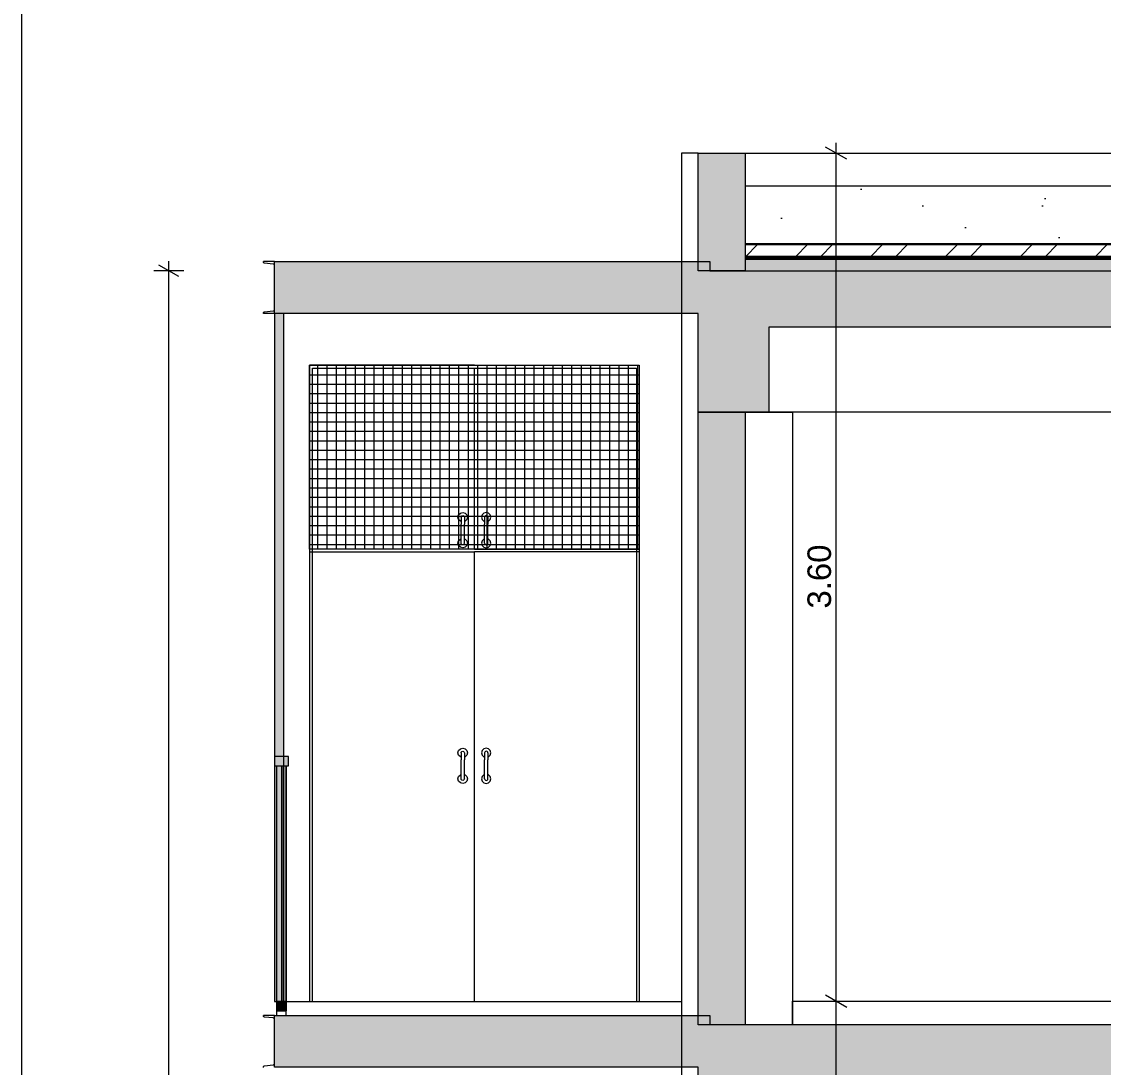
# Model space of a CAD drawing. Header units: millimetres. Extents: x 475206255 to 476720147, y 4620882299 to 4621447368.
# Drawn here: x 475453838 to 475458432, y 4621053813 to 4621058252 of the extents above; entities that cross this region are included whole.
import ezdxf

# ---------------------------------------------------------------- set-up
doc = ezdxf.new("R2010")
doc.units = ezdxf.units.MM
doc.header["$MEASUREMENT"] = 0
for name, color, linetype, lineweight in [('0_0 Architecture_Pen_No__7', 7, 'Continuous', 0), ('2D Drafting - General_Pen_No__250_Pen_No__7', 7, 'Continuous', 0), ('2D Drafting - General_Pen_No__250_Pen_No__7_Pen_No__7', 7, 'Continuous', 0), ('Dimensioning - General_Pen_No__142', 142, 'Continuous', 0), ('gegmebi_Pen_No__7_Pen_No__250', 7, 'Continuous', 0), ('New_2D Drafting - General_Pen_No__1_Pen_No__250', 7, 'Continuous', 0), ('New_2D Drafting - General_Pen_No__250', 7, 'Continuous', 0), ('New_2D Drafting - General_Pen_No__250_Pen_No__7', 7, 'Continuous', 0), ('New_2D Drafting - General_Pen_No__250_Pen_No__7_Pen_No__250', 7, 'Continuous', 0), ('New_2D Drafting - General_Pen_No__30_Pen_No__9_Pen_No__9_Pen_No__255', 255, 'Continuous', 0), ('New_2D Drafting - General_Pen_No__30_Pen_No__9_Pen_No__9_Pen_No__4', 7, 'Continuous', 0), ('New_2D Drafting - General_Pen_No__30_Pen_No__9_Pen_No__9_Pen_No__7', 7, 'Continuous', 0), ('New_gegmebi_Pen_No__7_Pen_No__4', 7, 'Continuous', 0), ('New_reg_nak_Pen_No__7', 7, 'Continuous', 0), ('New_Structural - Bearing_Pen_No__1', 1, 'Continuous', 0), ('New_Structural - Bearing_Pen_No__250', 7, 'Continuous', 0), ('Structural - Bearing_Pen_No__250', 7, 'Continuous', 0), ('Structural - Bearing_Pen_No__7', 7, 'Continuous', 0), ('zoma_Pen_No__142', 142, 'Continuous', 0)]:
    doc.layers.add(name, color=color, linetype=linetype, lineweight=lineweight)
doc.layers.add('Dimensioning - General', color=7, linetype='Continuous')
doc.layers.add('zoma', color=7, linetype='Continuous')
doc.layers.add('New_2D Drafting - General_Pen_No__254', color=7, linetype='Continuous', lineweight=0, true_color=0xcccccc)
doc.layers.add('New_gegmebi_Pen_No__7_Pen_No__252', color=7, linetype='Continuous', lineweight=0, true_color=0x666666)
doc.styles.add('GENERATED_STYLE_2', font='arial.ttf')
doc.dimstyles.new('GENERATED_STYLE__1', dxfattribs={"dimtxt": 100, "dimasz": 68.640772, "dimexe": 0.18, "dimexo": 0.0625, "dimgap": 0, "dimtad": 1, "dimlfac": 0.001, "dimzin": 0, "dimdsep": 46, "dimtxsty": 'GENERATED_STYLE_2', "dimblk": 'ARROWHEAD_2', "dimblk1": 'ARROWHEAD_2', "dimblk2": 'ARROWHEAD_2', "dimcen": 0.09, "dimse1": 1, "dimse2": 1, "dimclrd": 142, "dimclre": 142, "dimclrt": 142, "dimadec": 0, "dimazin": 0, "dimtfac": 1, "dimtdec": 4, "dimtmove": 0, "dimatfit": 3, "dimfxl": 1, "dimtolj": 1, "dimtzin": 0, "dimarcsym": 0})
doc.dimstyles.new('GENERATED_STYLE__3', dxfattribs={"dimtxt": 200, "dimasz": 64.421331, "dimexe": 0.18, "dimexo": 3, "dimgap": 0, "dimtad": 1, "dimtih": 1, "dimtoh": 1, "dimlfac": 0.001, "dimzin": 0, "dimdsep": 46, "dimtxsty": 'GENERATED_STYLE_2', "dimblk": 'ARROWHEAD_2', "dimblk1": 'ARROWHEAD_2', "dimblk2": 'ARROWHEAD_2', "dimcen": 0.09, "dimclrd": 142, "dimclre": 142, "dimclrt": 142, "dimadec": 0, "dimazin": 0, "dimtfac": 1, "dimtdec": 4, "dimtmove": 0, "dimatfit": 3, "dimfxl": 1, "dimtolj": 1, "dimtzin": 0, "dimarcsym": 0})
doc.dimstyles.new('GENERATED_STYLE__9', dxfattribs={"dimtxt": 200, "dimasz": 64.421331, "dimexe": 0.18, "dimexo": 3, "dimgap": 0, "dimtad": 1, "dimlfac": 0.001, "dimzin": 0, "dimdsep": 46, "dimtxsty": 'GENERATED_STYLE_2', "dimblk": 'ARROWHEAD_2', "dimblk1": 'ARROWHEAD_2', "dimblk2": 'ARROWHEAD_2', "dimcen": 0.09, "dimclrd": 142, "dimclre": 142, "dimclrt": 142, "dimadec": 0, "dimazin": 0, "dimtfac": 1, "dimtdec": 4, "dimtmove": 0, "dimatfit": 3, "dimfxl": 1, "dimtolj": 1, "dimtzin": 0, "dimarcsym": 0})
pattern_1 = [(45, (475826095.76, 4621095193.2), (-459.6194, 459.6194), []), (45, (475826003.83, 4621095285.1), (-459.6194, 459.6194), [])]

# ---------------------------------------------------------------- blocks, each defined once
blk = doc.blocks.new('*D17', base_point=(475826095.8, 4621095193.2))
at = {"layer": 'Dimensioning - General_Pen_No__142', "color": 142, "linetype": 'Continuous', "lineweight": 0, "transparency": 16777216}
for p, q in [((475457252, 4621054120.6), (475457342.3, 4621054068.4)), ((475457297.1, 4621047695.2), (475457297.1, 4621054094.5)), ((475457252, 4621047721.3), (475457342.3, 4621047669.2))]:
    blk.add_line(p, q, dxfattribs=at)
at = {"layer": 'Dimensioning - General_Pen_No__142', "color": 142, "lineweight": 0, "transparency": 16777216, "insert": (475457277.1, 4621050761.4), "char_height": 100, "attachment_point": 7, "rotation": 90, "style": 'GENERATED_STYLE_2'}
blk.add_mtext('\\A1;{\\pql;\\fArial|b0|i0|c204|p0;\\W1.000000;6.40}', dxfattribs=at)
blk = doc.blocks.new('ARROWHEAD_2')
at = {"color": 0, "linetype": 'Continuous', "lineweight": 0}
for p, q in [((0, 0), (-1, 0)), ((-0.378, -0.655), (0.378, 0.655))]:
    blk.add_line(p, q, dxfattribs=at)
blk = doc.blocks.new('*D18', base_point=(475826095.8, 4621095193.2))
at = {"layer": 'Dimensioning - General_Pen_No__142', "color": 142, "linetype": 'Continuous', "lineweight": 0, "transparency": 16777216}
for p, q in [((475457342.3, 4621057667.7), (475457252, 4621057719.8)), ((475457297.1, 4621057693.8), (475457297.1, 4621057737.9)), ((475457297.1, 4621054094.5), (475457297.1, 4621057693.8)), ((475457252, 4621054120.6), (475457342.3, 4621054068.4))]:
    blk.add_line(p, q, dxfattribs=at)
at = {"layer": 'Dimensioning - General_Pen_No__142', "color": 142, "lineweight": 0, "transparency": 16777216, "insert": (475457277.1, 4621055760.7), "char_height": 100, "attachment_point": 7, "rotation": 90, "style": 'GENERATED_STYLE_2'}
blk.add_mtext('\\A1;{\\pql;\\fArial|b0|i0|c204|p0;\\W1.000000;3.60}', dxfattribs=at)
blk = doc.blocks.new('*D355', base_point=(475826095.8, 4621095193.2))
at = {"layer": 'zoma_Pen_No__142', "color": 142, "linetype": 'Continuous', "lineweight": 0, "transparency": 16777216}
for p, q in [((475454505.9, 4621057169.7), (475454421.1, 4621057218.7)), ((475454463.5, 4621057194.2), (475454463.5, 4621057235.7)), ((475454527.1, 4621057194.2), (475454399.9, 4621057194.2)), ((475454463.5, 4621042244.1), (475454463.5, 4621057194.2)), ((475454527.1, 4621042244.1), (475454399.9, 4621042244.1)), ((475454421.1, 4621042268.5), (475454505.9, 4621042219.6)), ((475454463.5, 4621042202.6), (475454463.5, 4621042244.1))]:
    blk.add_line(p, q, dxfattribs=at)
at = {"layer": 'zoma_Pen_No__142', "color": 142, "lineweight": 0, "transparency": 16777216, "insert": (475454423.5, 4621049375.9), "char_height": 200, "attachment_point": 7, "rotation": 90, "style": 'GENERATED_STYLE_2'}
blk.add_mtext('\\A1;{\\pql;\\fArial|b0|i0|c204|p0;\\W1.000000;14.95}', dxfattribs=at)
blk = doc.blocks.new('*D1579', base_point=(475826095.8, 4621095193.2))
at = {"layer": 'zoma_Pen_No__142', "color": 142, "linetype": 'Continuous', "lineweight": 0, "transparency": 16777216}
for p, q in [((475456711.7, 4621038264.3), (475456711.7, 4621038391.4)), ((475457111.7, 4621038264.3), (475457111.7, 4621038391.4)), ((475456736.2, 4621038370.2), (475456687.3, 4621038285.5)), ((475457136.2, 4621038370.2), (475457087.3, 4621038285.5)), ((475456670.3, 4621038327.9), (475456711.7, 4621038327.9)), ((475456711.7, 4621038327.9), (475457111.7, 4621038327.9))]:
    blk.add_line(p, q, dxfattribs=at)
at = {"layer": 'zoma_Pen_No__142', "color": 142, "lineweight": 0, "transparency": 16777216, "insert": (475456153.4, 4621038367.9), "char_height": 200, "attachment_point": 7, "style": 'GENERATED_STYLE_2'}
blk.add_mtext('\\A1;{\\pql;\\fArial|b0|i0|c204|p0;\\W1.000000;0.40}', dxfattribs=at)
blk = doc.blocks.new('*D1580', base_point=(475826095.8, 4621095193.2))
at = {"layer": 'zoma_Pen_No__142', "color": 142, "linetype": 'Continuous', "lineweight": 0, "transparency": 16777216}
for p, q in [((475457111.7, 4621038264.3), (475457111.7, 4621038391.4)), ((475463611.7, 4621038264.3), (475463611.7, 4621038391.4)), ((475457136.2, 4621038370.2), (475457087.3, 4621038285.5)), ((475463636.2, 4621038370.2), (475463587.3, 4621038285.5)), ((475457111.7, 4621038327.9), (475463611.7, 4621038327.9))]:
    blk.add_line(p, q, dxfattribs=at)
at = {"layer": 'zoma_Pen_No__142', "color": 142, "lineweight": 0, "transparency": 16777216, "char_height": 200, "attachment_point": 7, "style": 'GENERATED_STYLE_2'}
for s, insert in [('\\A1;{\\pql;\\fArial|b0|i0|c204|p0;\\W1.000000;6.50}', (475460094.8, 4621038367.9)), ('\\A1;{\\pql;\\fArial|b0|i0|c204|p0;\\W1.000000;0.40}', (475463053.4, 4621038367.9))]:
    blk.add_mtext(s, dxfattribs=dict(at, insert=insert))

msp = doc.modelspace()

# ---------------------------------------------------------------- hatches: boundary and pattern name
at = {"layer": '0_0 Architecture_Pen_No__7', "linetype": 'Continuous', "lineweight": 0}
h = msp.add_hatch(dxfattribs=at)
h.set_pattern_fill('CUT_STONE', style=0, pattern_type=2)
h.set_pattern_definition([(45, (475826095.76, 4621095993.2), (-254.55844, 254.55844), [0, -240, 0, -360]), (110, (475826895.76, 4621095993.2), (338.28934, 123.12725), [0, -176, 0, -304])])
h.paths.add_polyline_path([(475466711.58, 4621057554.21), (475456911.556, 4621057554.21), (475456911.556, 4621057308.45), (475466711.58, 4621057308.45)])
h = msp.add_hatch(dxfattribs=at)
h.set_pattern_fill('DOUBLE_1_4', style=0, pattern_type=2)
h.set_pattern_definition(pattern_1)
h.paths.add_polyline_path([(475466711.58, 4621057308.45), (475456911.556, 4621057308.45), (475456911.556, 4621057305.45), (475466711.58, 4621057305.45)])
h = msp.add_hatch(dxfattribs=at)
h.set_pattern_fill('STEEL', style=0, pattern_type=2)
h.set_pattern_definition([(45, (475826095.76, 4621095193.2), (-159.09903, 159.09903), []), (45, (475826042.72, 4621095246.22), (-159.09903, 159.09903), [])])
h.paths.add_polyline_path([(475466711.58, 4621057305.45), (475456911.556, 4621057305.45), (475456911.556, 4621057255.83), (475466711.58, 4621057255.83)])
h = msp.add_hatch(dxfattribs=at)
h.set_pattern_fill('DOUBLE_1_4', style=0, pattern_type=2)
h.set_pattern_definition(pattern_1)
h.paths.add_polyline_path([(475466711.58, 4621057255.83), (475456911.556, 4621057255.83), (475456911.556, 4621057252.83), (475466711.58, 4621057252.83)])
h = msp.add_hatch(dxfattribs=at)
h.set_pattern_fill('ALUMINUM', style=0, pattern_type=2)
h.set_pattern_definition([(45, (475826095.76, 4621095193.2), (-176.7767, 176.7767), []), (45, (475826060.4, 4621095228.55), (-176.7767, 176.7767), []), (45, (475826025.05, 4621095263.9), (-176.7767, 176.7767), [])])
h.paths.add_polyline_path([(475466711.58, 4621057252.83), (475456911.556, 4621057252.83), (475456911.556, 4621057244.83), (475466711.58, 4621057244.83)])
h = msp.add_hatch(dxfattribs=at)
h.set_pattern_fill('STRUCTURAL_CONCRETE', style=0, pattern_type=2)
h.set_pattern_definition([(0, (475826095.76, 4621095193.2), (0, 623.5383), [60, -300]), (0, (475826275.76, 4621095504.96), (0, 623.5383), [60, -300]), (60, (475826095.76, 4621095193.2), (-540, 311.7692), [60, -300]), (60, (475826455.76, 4621095193.2), (-540, 311.7692), [60, -300]), (120, (475826155.76, 4621095193.2), (540, 311.7692), [60, -300]), (120, (475826515.76, 4621095193.2), (540, 311.7692), [60, -300]), (0, (475826095.76, 4621095253.19), (0, 120.000005), [0, -120.000005, 0, -180.000007]), (45, (475826155.76, 4621095253.19), (-84.852817, 84.852817), [0, -90.000004, 0, -150.000006])])
h.paths.add_polyline_path([(475466711.58, 4621057243.83), (475456911.556, 4621057243.83), (475456911.556, 4621057194.21), (475466711.58, 4621057194.21)])
at = {"layer": '2D Drafting - General_Pen_No__250_Pen_No__7', "linetype": 'Continuous', "lineweight": 0}
for points in [[(475456761.581, 4621057233.918), (475456761.581, 4621057194.21), (475466711.58, 4621057194.21), (475466711.58, 4621056954.633), (475457011.58, 4621056954.633), (475457011.58, 4621056594.727), (475456711.831, 4621056594.727), (475456711.89, 4621057013.847), (475456711.417, 4621057013.847), (475454911.845, 4621057013.847), (475454911.845, 4621057233.917)], [(475456761.581, 4621054033.918), (475456761.581, 4621053994.727), (475463611.58, 4621053994.727), (475463611.58, 4621053754.633), (475457011.58, 4621053754.633), (475457011.58, 4621053394.727), (475456711.831, 4621053394.727), (475456711.89, 4621053813.847), (475456711.417, 4621053813.847), (475454911.845, 4621053813.847), (475454911.845, 4621054033.917)]]:
    msp.add_hatch(color=7, dxfattribs=at).paths.add_polyline_path(points)
at = {"layer": '2D Drafting - General_Pen_No__250_Pen_No__7_Pen_No__7', "linetype": 'Continuous', "lineweight": 0}
msp.add_hatch(color=7, dxfattribs=at).paths.add_polyline_path([(475456911.556, 4621057194.196), (475456711.556, 4621057194.196), (475456711.556, 4621057693.763), (475456911.556, 4621057693.763)])
at = {"layer": 'New_2D Drafting - General_Pen_No__250_Pen_No__7', "linetype": 'Continuous', "lineweight": 0}
msp.add_hatch(color=7, dxfattribs=at).paths.add_polyline_path([(475456711.58, 4621056594.196), (475456911.58, 4621056594.196), (475456911.58, 4621053994.373), (475456711.58, 4621053994.373)])
at = {"layer": 'New_2D Drafting - General_Pen_No__250_Pen_No__7_Pen_No__250', "linetype": 'Continuous', "lineweight": 0}
h = msp.add_hatch(dxfattribs=at)
h.set_pattern_fill('BATT_INSULATION', style=0, pattern_type=2)
h.set_pattern_definition([(60, (475826095.757, 4621095193.19), (-25.980762, 15), []), (124.306619, (475826095.757, 4621095193.19), (23.8156986, 11.25), [])])
h.paths.add_polyline_path([(475456911.556, 4621057244.83), (475456911.556, 4621057243.83), (475466711.58, 4621057243.83), (475466711.58, 4621057244.83)])
at = {"layer": 'New_2D Drafting - General_Pen_No__254', "linetype": 'Continuous', "lineweight": 0, "true_color": 0xcccccc}
h = msp.add_hatch(dxfattribs=at)
h.set_pattern_fill('GRID_100X100', color=254, style=0, pattern_type=2)
h.set_pattern_definition([(0, (475826095.757, 4621095193.19), (0, 40), []), (90, (475826095.757, 4621095193.19), (-40, 0), [])])
h.paths.add_polyline_path([(475456461.629, 4621056013.439), (475455061.629, 4621056013.439), (475455061.629, 4621056793.439), (475456461.629, 4621056793.439)])
at = {"layer": 'New_2D Drafting - General_Pen_No__30_Pen_No__9_Pen_No__9_Pen_No__255', "linetype": 'Continuous', "lineweight": 0}
for points in [[(475454911.846, 4621057013.44), (475454911.846, 4621054093.439), (475454951.846, 4621054093.439), (475454951.846, 4621057013.44)], [(475454921.846, 4621055093.441), (475454961.846, 4621055093.441), (475454961.846, 4621054093.439), (475454921.846, 4621054093.439)]]:
    msp.add_hatch(color=255, dxfattribs=at).paths.add_polyline_path(points)
at = {"layer": 'New_2D Drafting - General_Pen_No__30_Pen_No__9_Pen_No__9_Pen_No__4', "linetype": 'Continuous', "lineweight": 0}
for points in [[(475454911.846, 4621055093.441), (475454971.846, 4621055093.441), (475454971.846, 4621055133.441), (475454943.846, 4621055133.441), (475454941.846, 4621055133.441), (475454911.846, 4621055133.441)], [(475454921.846, 4621054053.439), (475454961.846, 4621054053.439), (475454961.846, 4621054093.439), (475454943.846, 4621054093.439), (475454941.846, 4621054093.439), (475454921.846, 4621054093.439)]]:
    msp.add_hatch(color=7, dxfattribs=at).paths.add_polyline_path(points)

# ---------------------------------------------------------------- linework, layer by layer
at = {"layer": '0_0 Architecture_Pen_No__7', "color": 7, "linetype": 'Continuous', "lineweight": 0, "flags": 128}
for points in [[(475466711.58, 4621057554.21), (475456911.556, 4621057554.21), (475456911.556, 4621057308.45), (475466711.58, 4621057308.45)], [(475466711.58, 4621057308.45), (475456911.556, 4621057308.45), (475456911.556, 4621057305.45), (475466711.58, 4621057305.45)], [(475466711.58, 4621057305.45), (475456911.556, 4621057305.45), (475456911.556, 4621057255.83), (475466711.58, 4621057255.83)], [(475466711.58, 4621057255.83), (475456911.556, 4621057255.83), (475456911.556, 4621057252.83), (475466711.58, 4621057252.83)], [(475466711.58, 4621057252.83), (475456911.556, 4621057252.83), (475456911.556, 4621057244.83), (475466711.58, 4621057244.83)], [(475466711.58, 4621057243.83), (475456911.556, 4621057243.83), (475456911.556, 4621057194.21), (475466711.58, 4621057194.21)]]:
    msp.add_lwpolyline(points, close=True, dxfattribs=at)
at = {"layer": '2D Drafting - General_Pen_No__250_Pen_No__7', "color": 7, "linetype": 'Continuous', "lineweight": 0, "flags": 128}
for points in [[(475456761.581, 4621057233.918), (475456761.581, 4621057194.21), (475466711.58, 4621057194.21), (475466711.58, 4621056954.633), (475457011.58, 4621056954.633), (475457011.58, 4621056594.727), (475456711.831, 4621056594.727), (475456711.89, 4621057013.847), (475456711.417, 4621057013.847), (475454911.845, 4621057013.847), (475454911.845, 4621057233.917)], [(475456761.581, 4621054033.918), (475456761.581, 4621053994.727), (475463611.58, 4621053994.727), (475463611.58, 4621053754.633), (475457011.58, 4621053754.633), (475457011.58, 4621053394.727), (475456711.831, 4621053394.727), (475456711.89, 4621053813.847), (475456711.417, 4621053813.847), (475454911.845, 4621053813.847), (475454911.845, 4621054033.917)]]:
    msp.add_lwpolyline(points, close=True, dxfattribs=at)
at = {"layer": '2D Drafting - General_Pen_No__250_Pen_No__7_Pen_No__7', "color": 7, "linetype": 'Continuous', "lineweight": 0, "flags": 128}
msp.add_lwpolyline([(475456911.556, 4621057194.196), (475456711.556, 4621057194.196), (475456711.556, 4621057693.763), (475456911.556, 4621057693.763)], close=True, dxfattribs=at)
at = {"layer": 'gegmebi_Pen_No__7_Pen_No__250', "color": 7, "linetype": 'Continuous', "lineweight": 0}
msp.add_line((475456711.552, 4621057693.763), (475466711.58, 4621057693.763), dxfattribs=at)
at = {"layer": 'gegmebi_Pen_No__7_Pen_No__250', "color": 7, "linetype": 'Continuous', "lineweight": 0, "flags": 128}
msp.add_lwpolyline([(475463611.58, 4621053994.373), (475457111.58, 4621053994.373), (475457111.58, 4621054094.24), (475463611.58, 4621054094.24)], close=True, dxfattribs=at)
at = {"layer": 'New_2D Drafting - General_Pen_No__1_Pen_No__250', "color": 7, "linetype": 'Continuous', "lineweight": 0}
msp.add_line((475454961.846, 4621054093.478), (475456641.496, 4621054093.478), dxfattribs=at)
at = {"layer": 'New_2D Drafting - General_Pen_No__250', "color": 7, "linetype": 'Continuous', "lineweight": 0, "flags": 128}
msp.add_lwpolyline([(475456461.629, 4621056013.439), (475455061.629, 4621056013.439), (475455061.629, 4621056793.439), (475456461.629, 4621056793.439)], close=True, dxfattribs=at)
at = {"layer": 'New_2D Drafting - General_Pen_No__250_Pen_No__7', "color": 7, "linetype": 'Continuous', "lineweight": 0, "flags": 128}
msp.add_lwpolyline([(475456711.58, 4621056594.196), (475456911.58, 4621056594.196), (475456911.58, 4621053994.373), (475456711.58, 4621053994.373)], close=True, dxfattribs=at)
at = {"layer": 'New_2D Drafting - General_Pen_No__250_Pen_No__7_Pen_No__250', "color": 7, "linetype": 'Continuous', "lineweight": 0, "flags": 128}
msp.add_lwpolyline([(475456911.556, 4621057244.83), (475456911.556, 4621057243.83), (475466711.58, 4621057243.83), (475466711.58, 4621057244.83)], close=True, dxfattribs=at)
at = {"layer": 'New_2D Drafting - General_Pen_No__30_Pen_No__9_Pen_No__9_Pen_No__7', "color": 7, "linetype": 'Continuous', "lineweight": 0, "flags": 128}
for points in [[(475454911.846, 4621057013.44), (475454911.846, 4621054093.439), (475454951.846, 4621054093.439), (475454951.846, 4621057013.44)], [(475454911.846, 4621055093.441), (475454971.846, 4621055093.441), (475454971.846, 4621055133.441), (475454943.846, 4621055133.441), (475454941.846, 4621055133.441), (475454911.846, 4621055133.441)], [(475454921.846, 4621055093.441), (475454961.846, 4621055093.441), (475454961.846, 4621054093.439), (475454921.846, 4621054093.439)], [(475454921.846, 4621054053.439), (475454961.846, 4621054053.439), (475454961.846, 4621054093.439), (475454943.846, 4621054093.439), (475454941.846, 4621054093.439), (475454921.846, 4621054093.439)]]:
    msp.add_lwpolyline(points, close=True, dxfattribs=at)
at = {"layer": 'New_gegmebi_Pen_No__7_Pen_No__252', "color": 251, "linetype": 'Continuous', "lineweight": 0, "true_color": 0x666666}
msp.add_line((475463611.58, 4621056594.196), (475457011.58, 4621056594.196), dxfattribs=at)
at = {"layer": 'New_gegmebi_Pen_No__7_Pen_No__4', "color": 7, "linetype": 'Continuous', "lineweight": 0}
msp.add_lwpolyline([(475457111.58, 4621053994.373), (475456711.58, 4621053994.373), (475456711.58, 4621056594.196), (475457111.58, 4621056594.196)], close=True, dxfattribs=at)
at = {"layer": 'New_reg_nak_Pen_No__7', "color": 7, "linetype": 'Continuous', "lineweight": 0}
for p, q in [((475454911.846, 4621057233.439), (475454865.52, 4621057233.439)), ((475454911.846, 4621057013.439), (475454865.52, 4621057013.439)), ((475454911.846, 4621054033.439), (475454865.52, 4621054033.439))]:
    msp.add_line(p, q, dxfattribs=at)
at = {"layer": 'New_reg_nak_Pen_No__7', "color": 7, "linetype": 'Continuous', "lineweight": 0, "flags": 128}
msp.add_lwpolyline([(475456711.68, 4621057693.763), (475456641.329, 4621057693.762), (475456641.653, 4621044494.168), (475456711.58, 4621044494.17)], dxfattribs=at)
at = {"layer": 'New_Structural - Bearing_Pen_No__1', "color": 1, "linetype": 'Continuous', "lineweight": 0}
msp.add_line((475453838.494, 4621063013.787), (475453838.494, 4621036282.461), dxfattribs=at)
at = {"layer": 'New_Structural - Bearing_Pen_No__250', "color": 7, "linetype": 'Continuous', "lineweight": 0}
for p, q in [((475455761.629, 4621056793.439), (475455061.629, 4621056793.439)), ((475455061.629, 4621056793.439), (475455061.629, 4621056013.439)), ((475455073.629, 4621056781.439), (475456449.629, 4621056781.439)), ((475455073.629, 4621056013.439), (475455073.629, 4621056781.439)), ((475455761.629, 4621056793.439), (475456461.629, 4621056793.439)), ((475455761.629, 4621056013.439), (475455761.629, 4621056781.439)), ((475456449.629, 4621056781.439), (475456449.629, 4621056013.439)), ((475456461.629, 4621056793.439), (475456461.629, 4621056013.439)), ((475455691.629, 4621056148.439), (475455694.308, 4621056158.439)), ((475455694.308, 4621056158.439), (475455701.629, 4621056165.76)), ((475455701.629, 4621056165.76), (475455711.629, 4621056168.439)), ((475455711.629, 4621056168.439), (475455721.629, 4621056165.76)), ((475455721.629, 4621056165.76), (475455728.949, 4621056158.439)), ((475455728.949, 4621056158.439), (475455731.629, 4621056148.439)), ((475455794.308, 4621056158.439), (475455791.629, 4621056148.439)), ((475455801.629, 4621056165.76), (475455794.308, 4621056158.439)), ((475455811.629, 4621056168.439), (475455801.629, 4621056165.76)), ((475455821.629, 4621056165.76), (475455811.629, 4621056168.439)), ((475455828.949, 4621056158.439), (475455821.629, 4621056165.76)), ((475455831.629, 4621056148.439), (475455828.949, 4621056158.439)), ((475455694.308, 4621056138.439), (475455691.629, 4621056148.439)), ((475455701.629, 4621056131.119), (475455694.308, 4621056138.439)), ((475455704.629, 4621056130.315), (475455701.629, 4621056131.119)), ((475455704.629, 4621056148.439), (475455705.567, 4621056151.939)), ((475455704.629, 4621056148.439), (475455704.629, 4621056144.42)), ((475455704.629, 4621056144.42), (475455704.629, 4621056133.439)), ((475455704.629, 4621056133.439), (475455704.629, 4621056118.439)), ((475455704.629, 4621056068.439), (475455704.629, 4621056118.439)), ((475455705.567, 4621056151.939), (475455708.129, 4621056154.501)), ((475455708.129, 4621056154.501), (475455711.629, 4621056155.439)), ((475455711.629, 4621056155.439), (475455715.129, 4621056154.501)), ((475455715.129, 4621056154.501), (475455717.691, 4621056151.939)), ((475455717.691, 4621056151.939), (475455718.629, 4621056148.439)), ((475455718.629, 4621056148.439), (475455718.629, 4621056144.42)), ((475455718.629, 4621056144.42), (475455718.629, 4621056133.439)), ((475455718.629, 4621056133.439), (475455718.629, 4621056118.439)), ((475455721.629, 4621056131.119), (475455718.629, 4621056130.315)), ((475455718.629, 4621056068.439), (475455718.629, 4621056118.439)), ((475455728.949, 4621056138.439), (475455721.629, 4621056131.119)), ((475455731.629, 4621056148.439), (475455728.949, 4621056138.439)), ((475455791.629, 4621056148.439), (475455794.308, 4621056138.439)), ((475455794.308, 4621056138.439), (475455801.629, 4621056131.119)), ((475455801.629, 4621056131.119), (475455804.629, 4621056130.315)), ((475455805.567, 4621056151.939), (475455804.629, 4621056148.439)), ((475455804.629, 4621056148.439), (475455804.629, 4621056144.42)), ((475455804.629, 4621056144.42), (475455804.629, 4621056133.439)), ((475455804.629, 4621056133.439), (475455804.629, 4621056118.439)), ((475455804.629, 4621056068.439), (475455804.629, 4621056118.439)), ((475455808.129, 4621056154.501), (475455805.567, 4621056151.939)), ((475455811.629, 4621056155.439), (475455808.129, 4621056154.501)), ((475455815.129, 4621056154.501), (475455811.629, 4621056155.439)), ((475455817.691, 4621056151.939), (475455815.129, 4621056154.501)), ((475455818.629, 4621056148.439), (475455817.691, 4621056151.939)), ((475455818.629, 4621056148.439), (475455818.629, 4621056144.42)), ((475455818.629, 4621056144.42), (475455818.629, 4621056133.439)), ((475455818.629, 4621056133.439), (475455818.629, 4621056118.439)), ((475455818.629, 4621056130.315), (475455821.629, 4621056131.119)), ((475455818.629, 4621056068.439), (475455818.629, 4621056118.439)), ((475455821.629, 4621056131.119), (475455828.949, 4621056138.439)), ((475455828.949, 4621056138.439), (475455831.629, 4621056148.439)), ((475455704.629, 4621056053.439), (475455704.629, 4621056068.439)), ((475455718.629, 4621056053.439), (475455718.629, 4621056068.439)), ((475455804.629, 4621056053.439), (475455804.629, 4621056068.439)), ((475455818.629, 4621056053.439), (475455818.629, 4621056068.439)), ((475455691.629, 4621056038.439), (475455694.308, 4621056048.439)), ((475455694.308, 4621056028.439), (475455691.629, 4621056038.439)), ((475455694.308, 4621056048.439), (475455701.629, 4621056055.76)), ((475455701.629, 4621056021.119), (475455694.308, 4621056028.439)), ((475455701.629, 4621056055.76), (475455704.629, 4621056056.564)), ((475455711.629, 4621056018.439), (475455701.629, 4621056021.119)), ((475455704.629, 4621056042.458), (475455704.629, 4621056053.439)), ((475455704.629, 4621056038.439), (475455704.629, 4621056042.458)), ((475455705.567, 4621056034.939), (475455704.629, 4621056038.439)), ((475455708.129, 4621056032.377), (475455705.567, 4621056034.939)), ((475455711.629, 4621056031.439), (475455708.129, 4621056032.377)), ((475455715.129, 4621056032.377), (475455711.629, 4621056031.439)), ((475455721.629, 4621056021.119), (475455711.629, 4621056018.439)), ((475455717.691, 4621056034.939), (475455715.129, 4621056032.377)), ((475455718.629, 4621056038.439), (475455717.691, 4621056034.939)), ((475455718.629, 4621056056.564), (475455721.629, 4621056055.76)), ((475455718.629, 4621056042.458), (475455718.629, 4621056053.439)), ((475455718.629, 4621056038.439), (475455718.629, 4621056042.458)), ((475455721.629, 4621056055.76), (475455728.949, 4621056048.439)), ((475455728.949, 4621056028.439), (475455721.629, 4621056021.119)), ((475455728.949, 4621056048.439), (475455731.629, 4621056038.439)), ((475455731.629, 4621056038.439), (475455728.949, 4621056028.439)), ((475455794.308, 4621056048.439), (475455791.629, 4621056038.439)), ((475455791.629, 4621056038.439), (475455794.308, 4621056028.439)), ((475455801.629, 4621056055.76), (475455794.308, 4621056048.439)), ((475455794.308, 4621056028.439), (475455801.629, 4621056021.119)), ((475455804.629, 4621056056.564), (475455801.629, 4621056055.76)), ((475455801.629, 4621056021.119), (475455811.629, 4621056018.439)), ((475455804.629, 4621056042.458), (475455804.629, 4621056053.439)), ((475455804.629, 4621056038.439), (475455804.629, 4621056042.458)), ((475455804.629, 4621056038.439), (475455805.567, 4621056034.939)), ((475455805.567, 4621056034.939), (475455808.129, 4621056032.377)), ((475455808.129, 4621056032.377), (475455811.629, 4621056031.439)), ((475455811.629, 4621056031.439), (475455815.129, 4621056032.377)), ((475455811.629, 4621056018.439), (475455821.629, 4621056021.119)), ((475455815.129, 4621056032.377), (475455817.691, 4621056034.939)), ((475455817.691, 4621056034.939), (475455818.629, 4621056038.439)), ((475455821.629, 4621056055.76), (475455818.629, 4621056056.564)), ((475455818.629, 4621056042.458), (475455818.629, 4621056053.439)), ((475455818.629, 4621056038.439), (475455818.629, 4621056042.458)), ((475455828.949, 4621056048.439), (475455821.629, 4621056055.76)), ((475455821.629, 4621056021.119), (475455828.949, 4621056028.439)), ((475455831.629, 4621056038.439), (475455828.949, 4621056048.439)), ((475455828.949, 4621056028.439), (475455831.629, 4621056038.439)), ((475455761.629, 4621056013.439), (475455061.629, 4621056013.439)), ((475455061.629, 4621056013.439), (475455061.629, 4621054093.439)), ((475455061.629, 4621056001.439), (475455761.629, 4621056001.439)), ((475455073.629, 4621054093.439), (475455073.629, 4621056013.439)), ((475455761.629, 4621056013.439), (475456461.629, 4621056013.439)), ((475455761.629, 4621054093.439), (475455761.629, 4621056001.439)), ((475456461.629, 4621056001.439), (475455761.629, 4621056001.439)), ((475456449.629, 4621056013.439), (475456449.629, 4621054093.439)), ((475456449.629, 4621056013.439), (475456461.629, 4621056013.439)), ((475456461.629, 4621056013.439), (475456461.629, 4621054093.439)), ((475455691.629, 4621055148.439), (475455694.308, 4621055158.439)), ((475455694.308, 4621055138.439), (475455691.629, 4621055148.439)), ((475455694.308, 4621055158.439), (475455701.629, 4621055165.76)), ((475455701.629, 4621055165.76), (475455711.629, 4621055168.439)), ((475455704.629, 4621055148.439), (475455705.567, 4621055151.939)), ((475455704.629, 4621055148.439), (475455704.629, 4621055144.42)), ((475455705.567, 4621055151.939), (475455708.129, 4621055154.501)), ((475455708.129, 4621055154.501), (475455711.629, 4621055155.439)), ((475455711.629, 4621055168.439), (475455721.629, 4621055165.76)), ((475455711.629, 4621055155.439), (475455715.129, 4621055154.501)), ((475455715.129, 4621055154.501), (475455717.691, 4621055151.939)), ((475455717.691, 4621055151.939), (475455718.629, 4621055148.439)), ((475455718.629, 4621055148.439), (475455718.629, 4621055144.42)), ((475455721.629, 4621055165.76), (475455728.949, 4621055158.439)), ((475455728.949, 4621055158.439), (475455731.629, 4621055148.439)), ((475455731.629, 4621055148.439), (475455728.949, 4621055138.439)), ((475455794.308, 4621055158.439), (475455791.629, 4621055148.439)), ((475455791.629, 4621055148.439), (475455794.308, 4621055138.439)), ((475455801.629, 4621055165.76), (475455794.308, 4621055158.439)), ((475455811.629, 4621055168.439), (475455801.629, 4621055165.76)), ((475455805.567, 4621055151.939), (475455804.629, 4621055148.439)), ((475455804.629, 4621055148.439), (475455804.629, 4621055144.42)), ((475455808.129, 4621055154.501), (475455805.567, 4621055151.939)), ((475455811.629, 4621055155.439), (475455808.129, 4621055154.501)), ((475455821.629, 4621055165.76), (475455811.629, 4621055168.439)), ((475455815.129, 4621055154.501), (475455811.629, 4621055155.439)), ((475455817.691, 4621055151.939), (475455815.129, 4621055154.501)), ((475455818.629, 4621055148.439), (475455817.691, 4621055151.939)), ((475455818.629, 4621055148.439), (475455818.629, 4621055144.42)), ((475455828.949, 4621055158.439), (475455821.629, 4621055165.76)), ((475455831.629, 4621055148.439), (475455828.949, 4621055158.439)), ((475455828.949, 4621055138.439), (475455831.629, 4621055148.439)), ((475454961.846, 4621055133.441), (475454921.846, 4621055133.441)), ((475455701.629, 4621055131.119), (475455694.308, 4621055138.439)), ((475455704.629, 4621055130.315), (475455701.629, 4621055131.119)), ((475455704.629, 4621055144.42), (475455704.629, 4621055133.439)), ((475455704.629, 4621055133.439), (475455704.629, 4621055118.439)), ((475455704.629, 4621055068.439), (475455704.629, 4621055118.439)), ((475455718.629, 4621055144.42), (475455718.629, 4621055133.439)), ((475455718.629, 4621055133.439), (475455718.629, 4621055118.439)), ((475455721.629, 4621055131.119), (475455718.629, 4621055130.315)), ((475455718.629, 4621055068.439), (475455718.629, 4621055118.439)), ((475455728.949, 4621055138.439), (475455721.629, 4621055131.119)), ((475455794.308, 4621055138.439), (475455801.629, 4621055131.119)), ((475455801.629, 4621055131.119), (475455804.629, 4621055130.315)), ((475455804.629, 4621055144.42), (475455804.629, 4621055133.439)), ((475455804.629, 4621055133.439), (475455804.629, 4621055118.439)), ((475455804.629, 4621055068.439), (475455804.629, 4621055118.439)), ((475455818.629, 4621055144.42), (475455818.629, 4621055133.439)), ((475455818.629, 4621055133.439), (475455818.629, 4621055118.439)), ((475455818.629, 4621055130.315), (475455821.629, 4621055131.119)), ((475455818.629, 4621055068.439), (475455818.629, 4621055118.439)), ((475455821.629, 4621055131.119), (475455828.949, 4621055138.439)), ((475454941.846, 4621055093.441), (475454941.846, 4621054093.439)), ((475454943.846, 4621055093.441), (475454943.846, 4621054093.439)), ((475455694.308, 4621055048.439), (475455701.629, 4621055055.76)), ((475455701.629, 4621055055.76), (475455704.629, 4621055056.564)), ((475455704.629, 4621055053.439), (475455704.629, 4621055068.439)), ((475455704.629, 4621055042.458), (475455704.629, 4621055053.439)), ((475455718.629, 4621055053.439), (475455718.629, 4621055068.439)), ((475455718.629, 4621055056.564), (475455721.629, 4621055055.76)), ((475455718.629, 4621055042.458), (475455718.629, 4621055053.439)), ((475455721.629, 4621055055.76), (475455728.949, 4621055048.439)), ((475455801.629, 4621055055.76), (475455794.308, 4621055048.439)), ((475455804.629, 4621055056.564), (475455801.629, 4621055055.76)), ((475455804.629, 4621055053.439), (475455804.629, 4621055068.439)), ((475455804.629, 4621055042.458), (475455804.629, 4621055053.439)), ((475455818.629, 4621055053.439), (475455818.629, 4621055068.439)), ((475455821.629, 4621055055.76), (475455818.629, 4621055056.564)), ((475455818.629, 4621055042.458), (475455818.629, 4621055053.439)), ((475455828.949, 4621055048.439), (475455821.629, 4621055055.76)), ((475455691.629, 4621055038.439), (475455694.308, 4621055048.439)), ((475455694.308, 4621055028.439), (475455691.629, 4621055038.439)), ((475455701.629, 4621055021.119), (475455694.308, 4621055028.439)), ((475455711.629, 4621055018.439), (475455701.629, 4621055021.119)), ((475455704.629, 4621055038.439), (475455704.629, 4621055042.458)), ((475455705.567, 4621055034.939), (475455704.629, 4621055038.439)), ((475455708.129, 4621055032.377), (475455705.567, 4621055034.939)), ((475455711.629, 4621055031.439), (475455708.129, 4621055032.377)), ((475455715.129, 4621055032.377), (475455711.629, 4621055031.439)), ((475455721.629, 4621055021.119), (475455711.629, 4621055018.439)), ((475455717.691, 4621055034.939), (475455715.129, 4621055032.377)), ((475455718.629, 4621055038.439), (475455717.691, 4621055034.939)), ((475455718.629, 4621055038.439), (475455718.629, 4621055042.458)), ((475455728.949, 4621055028.439), (475455721.629, 4621055021.119)), ((475455728.949, 4621055048.439), (475455731.629, 4621055038.439)), ((475455731.629, 4621055038.439), (475455728.949, 4621055028.439)), ((475455794.308, 4621055048.439), (475455791.629, 4621055038.439)), ((475455791.629, 4621055038.439), (475455794.308, 4621055028.439)), ((475455794.308, 4621055028.439), (475455801.629, 4621055021.119)), ((475455801.629, 4621055021.119), (475455811.629, 4621055018.439)), ((475455804.629, 4621055038.439), (475455804.629, 4621055042.458)), ((475455804.629, 4621055038.439), (475455805.567, 4621055034.939)), ((475455805.567, 4621055034.939), (475455808.129, 4621055032.377)), ((475455808.129, 4621055032.377), (475455811.629, 4621055031.439)), ((475455811.629, 4621055031.439), (475455815.129, 4621055032.377)), ((475455811.629, 4621055018.439), (475455821.629, 4621055021.119)), ((475455815.129, 4621055032.377), (475455817.691, 4621055034.939)), ((475455817.691, 4621055034.939), (475455818.629, 4621055038.439)), ((475455818.629, 4621055038.439), (475455818.629, 4621055042.458)), ((475455821.629, 4621055021.119), (475455828.949, 4621055028.439)), ((475455831.629, 4621055038.439), (475455828.949, 4621055048.439)), ((475455828.949, 4621055028.439), (475455831.629, 4621055038.439)), ((475454921.846, 4621054093.439), (475454921.846, 4621054053.439)), ((475454941.846, 4621054093.439), (475454921.846, 4621054093.439)), ((475454961.846, 4621054093.439), (475454943.846, 4621054093.439)), ((475454961.846, 4621054093.439), (475454961.846, 4621054053.439)), ((475455061.629, 4621054093.439), (475455073.629, 4621054093.439)), ((475456449.629, 4621054093.439), (475456461.629, 4621054093.439)), ((475454961.846, 4621054053.439), (475454921.846, 4621054053.439))]:
    msp.add_line(p, q, dxfattribs=at)
at = {"layer": 'Structural - Bearing_Pen_No__250', "color": 7, "linetype": 'Continuous', "lineweight": 0}
for p, q in [((475454921.846, 4621054033.439), (475454921.846, 4621055093.441)), ((475454961.846, 4621054033.439), (475454961.846, 4621055093.441))]:
    msp.add_line(p, q, dxfattribs=at)
at = {"layer": 'Structural - Bearing_Pen_No__7', "color": 7, "linetype": 'Continuous', "lineweight": 0}
for p, q in [((475454865.52, 4621057231.015), (475454865.52, 4621057233.51)), ((475454865.92, 4621057229.484), (475454865.52, 4621057231.015)), ((475454867.058, 4621057228.186), (475454865.92, 4621057229.484)), ((475454868.761, 4621057227.319), (475454867.058, 4621057228.186)), ((475454869.983, 4621057227.06), (475454868.761, 4621057227.319)), ((475454907.384, 4621057223.07), (475454869.983, 4621057227.06)), ((475454908.606, 4621057222.81), (475454907.384, 4621057223.07)), ((475454910.309, 4621057221.943), (475454908.606, 4621057222.81)), ((475454911.446, 4621057220.645), (475454910.309, 4621057221.943)), ((475454911.846, 4621057219.115), (475454911.446, 4621057220.645)), ((475454911.846, 4621057027.905), (475454911.846, 4621057219.115)), ((475454865.52, 4621057016.005), (475454865.92, 4621057017.535)), ((475454865.52, 4621057013.51), (475454865.52, 4621057016.005)), ((475454865.92, 4621057017.535), (475454867.057, 4621057018.833)), ((475454867.057, 4621057018.833), (475454868.76, 4621057019.7)), ((475454868.76, 4621057019.7), (475454869.982, 4621057019.96)), ((475454869.982, 4621057019.96), (475454907.383, 4621057023.95)), ((475454907.383, 4621057023.95), (475454908.605, 4621057024.209)), ((475454908.605, 4621057024.209), (475454910.308, 4621057025.076)), ((475454910.308, 4621057025.076), (475454911.446, 4621057026.374)), ((475454911.446, 4621057026.374), (475454911.846, 4621057027.905)), ((475454865.52, 4621054031.015), (475454865.52, 4621054033.51)), ((475454865.92, 4621054029.484), (475454865.52, 4621054031.015)), ((475454867.058, 4621054028.186), (475454865.92, 4621054029.484)), ((475454868.761, 4621054027.319), (475454867.058, 4621054028.186)), ((475454869.983, 4621054027.06), (475454868.761, 4621054027.319)), ((475454907.384, 4621054023.07), (475454869.983, 4621054027.06)), ((475454908.606, 4621054022.81), (475454907.384, 4621054023.07)), ((475454910.309, 4621054021.943), (475454908.606, 4621054022.81)), ((475454911.446, 4621054020.645), (475454910.309, 4621054021.943)), ((475454911.846, 4621054019.115), (475454911.446, 4621054020.645)), ((475454911.846, 4621053827.905), (475454911.846, 4621054019.115)), ((475454865.52, 4621053816.005), (475454865.92, 4621053817.535)), ((475454865.52, 4621053813.51), (475454865.52, 4621053816.005)), ((475454865.92, 4621053817.535), (475454867.057, 4621053818.833)), ((475454867.057, 4621053818.833), (475454868.76, 4621053819.7)), ((475454868.76, 4621053819.7), (475454869.982, 4621053819.96)), ((475454869.982, 4621053819.96), (475454907.383, 4621053823.95)), ((475454907.383, 4621053823.95), (475454908.605, 4621053824.209)), ((475454908.605, 4621053824.209), (475454910.308, 4621053825.076)), ((475454910.308, 4621053825.076), (475454911.446, 4621053826.374)), ((475454911.446, 4621053826.374), (475454911.846, 4621053827.905))]:
    msp.add_line(p, q, dxfattribs=at)

# ---------------------------------------------------------------- dimensions: what is measured, and where the dimension line sits
at = {"layer": 'Dimensioning - General', "color": 142, "linetype": 'Continuous', "lineweight": 0}
for base, p1, p2, picture, middle in [((475457297.129, 4621057693.763), (475459511.875, 4621054094.505), (475456911.556, 4621057693.763), '*D18', (475457227.129, 4621055890.132)), ((475457297.129, 4621054094.505), (475464011.58, 4621047695.24), (475459511.875, 4621054094.505), '*D17', (475457227.129, 4621050890.871))]:
    dim = msp.add_linear_dim(base=base, p1=p1, p2=p2, angle=90, dimstyle='GENERATED_STYLE__1', dxfattribs=at)
    dim.commit()
    dim.dimension.update_dxf_attribs({"geometry": picture, "text_midpoint": middle, "dimtype": 160, "text_rotation": 90})
at = {"layer": 'zoma', "color": 142, "linetype": 'Continuous', "lineweight": 0}
for base, p1, p2, picture, middle in [((475457111.727, 4621038327.867), (475456711.727, 4621105430.468), (475457111.727, 4621105430.468), '*D1579', (475456412.306, 4621038467.867)), ((475463611.727, 4621038327.867), (475457111.727, 4621105430.468), (475463611.727, 4621105430.468), '*D1580', (475460353.723, 4621038467.867))]:
    dim = msp.add_linear_dim(base=base, p1=p1, p2=p2, dimstyle='GENERATED_STYLE__3', dxfattribs=at)
    dim.commit()
    dim.dimension.update_dxf_attribs({"geometry": picture, "text_midpoint": middle, "dimtype": 160})
dim = msp.add_linear_dim(base=(475454463.515, 4621057194.21), p1=(475456711.58, 4621042244.071), p2=(475456911.556, 4621057194.21), angle=90, dimstyle='GENERATED_STYLE__9', dxfattribs=at)
dim.commit()
dim.dimension.update_dxf_attribs({"geometry": '*D355', "text_midpoint": (475454323.515, 4621049710.968), "dimtype": 160, "text_rotation": 90})

doc.saveas('drawing.dxf')
